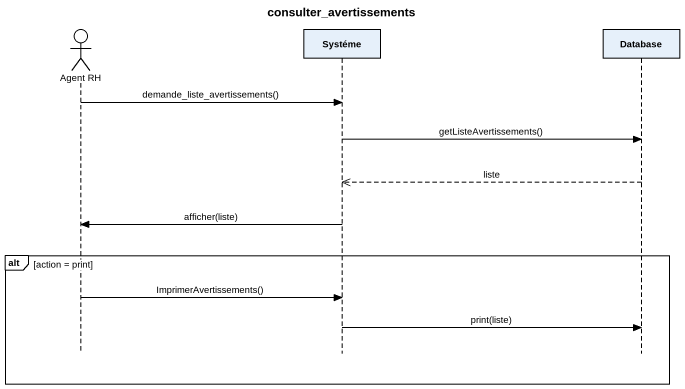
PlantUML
@startuml
title consulter_avertissements
hide footbox
actor "Agent RH" as Agent_RH
participant Systéme
participant "Database" as Database_

Agent_RH -> Systéme : demande_liste_avertissements()
Systéme -> Database_ : getListeAvertissements()
Database_ -->> Systéme : liste
Systéme -> Agent_RH : afficher(liste)
alt action = print
  Agent_RH -> Systéme : ImprimerAvertissements()
  Systéme -> Database_ : print(liste)
end
@enduml
